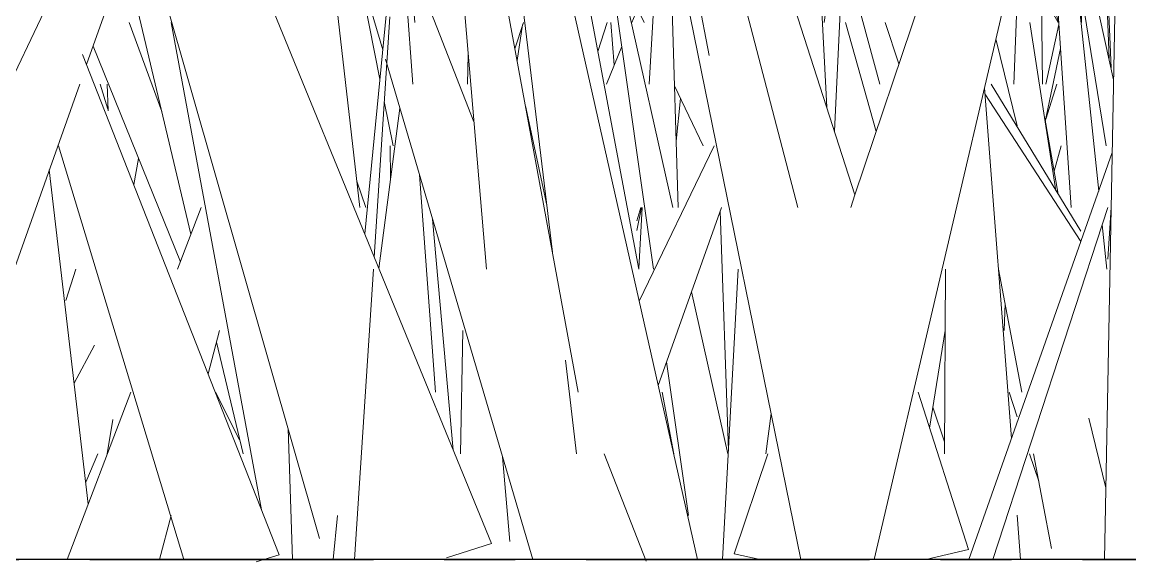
# Model space of a CAD drawing. Header units: millimetres. Extents: x -10020 to 20888, y -4665 to 12339.
# Drawn here: x 2857.55 to 2907.16, y 3047.89 to 3072.05 of the extents above; entities that cross this region are included whole.
import ezdxf

# ---------------------------------------------------------------- set-up
doc = ezdxf.new("R2010")
doc.units = ezdxf.units.MM
doc.linetypes.add('Grid Line 1_2_', pattern=[22.225, 12.7, -3.175, 3.175, -3.175])
doc.layers.add('G-IMPT', color=8, linetype='Continuous', lineweight=9)

# ---------------------------------------------------------------- blocks, each defined once
blk = doc.blocks.new('Grass Array - 25_dwg-V38-West')
at = {"layer": 'G-IMPT'}
for p, q in [((2894.84, 3064.311), (2879.107, 3113.33)), ((2892.425, 3048), (2879.107, 3113.33)), ((2895.704, 3048), (2910.215, 3110.025)), ((2888.319, 3070.558), (2882.297, 3102.077)), ((2892.425, 3048), (2881.504, 3101.573)), ((2894.84, 3064.311), (2906.545, 3099.117)), ((2868.857, 3097.296), (2872.672, 3063.757)), ((2847.798, 3049.962), (2869.394, 3095.368)), ((2884.817, 3092.411), (2892.285, 3063.757)), ((2906.025, 3048), (2906.864, 3092.482)), ((2878.349, 3060.998), (2875.689, 3092.117)), ((2892.337, 3092.13), (2893.592, 3068.243)), ((2877.94, 3091.628), (2887.795, 3048)), ((2875.144, 3072.034), (2873.432, 3091.184)), ((2866.351, 3086.797), (2860.44, 3070.145)), ((2881.296, 3061.758), (2878.434, 3085.585)), ((2877.142, 3084.248), (2882.456, 3055.48)), ((2874.009, 3083.358), (2875.046, 3069.275)), ((2903.841, 3082.782), (2905.761, 3064.486)), ((2865.194, 3081.392), (2878.564, 3048.709)), ((2873.697, 3070.805), (2870.872, 3080.389)), ((2904.535, 3063.757), (2903.415, 3080.311)), ((2903.248, 3069.275), (2903.106, 3079.639)), ((2904.99, 3072.034), (2904.84, 3079.535)), ((2885.635, 3069.275), (2886.167, 3078.698)), ((2872.895, 3062.566), (2874.359, 3077.603)), ((2883.616, 3077.486), (2886.685, 3063.757)), ((2870.872, 3048.939), (2863.068, 3076.189)), ((2886.556, 3076.159), (2886.923, 3063.757)), ((2906.43, 3069.472), (2904.954, 3076.158)), ((2862.2, 3074.793), (2865.106, 3062.558)), ((2872.514, 3074.793), (2873.57, 3069.494)), ((2874.955, 3074.793), (2877.786, 3067.579)), ((2885.172, 3060.998), (2882.622, 3074.479)), ((2893.925, 3067.161), (2894.293, 3074.793)), ((2894.467, 3074.793), (2895.966, 3069.275)), ((2902.172, 3074.793), (2901.955, 3069.275)), ((2903.202, 3074.793), (2903.955, 3072.034)), ((2885.41, 3072.034), (2884.328, 3074.3)), ((2893.765, 3074.286), (2893.461, 3072.034)), ((2906.222, 3070.417), (2906.094, 3073.972)), ((2885.821, 3060.998), (2884.034, 3073.569)), ((2904.954, 3073.504), (2906.094, 3066.516)), ((2906.165, 3073.803), (2906.313, 3070.003)), ((2903.192, 3073.385), (2903.941, 3072.034)), ((2885.071, 3072.576), (2884.849, 3072.034)), ((2862.345, 3072.034), (2863.801, 3068.052)), ((2864.228, 3072.034), (2868.27, 3050.216)), ((2874.015, 3072.291), (2873.318, 3061.534)), ((2879.996, 3072.034), (2879.616, 3070.852)), ((2879.712, 3070.334), (2879.961, 3071.925)), ((2883.33, 3070.739), (2883.754, 3072.034)), ((2884.064, 3070.119), (2883.911, 3072.034)), ((2894.428, 3072.034), (2895.795, 3067.152)), ((2896.814, 3070.181), (2896.192, 3072.034)), ((2903.846, 3064.503), (2902.674, 3072.034)), ((2903.98, 3071.942), (2903.391, 3069.275)), ((2864.636, 3061.321), (2860.734, 3070.974)), ((2864.636, 3061.321), (2860.734, 3070.974)), ((2884.406, 3070.952), (2883.719, 3069.275)), ((2902.113, 3067.401), (2901.156, 3071.304)), ((2860.258, 3070.607), (2869.061, 3048.204)), ((2877.527, 3070.606), (2877.501, 3069.275)), ((2903.364, 3067.598), (2904.054, 3070.874)), ((2880.42, 3048), (2873.817, 3070.398)), ((2860.131, 3069.275), (2852.578, 3048)), ((2861.395, 3068.154), (2861.045, 3069.275)), ((2861.398, 3068.082), (2861.354, 3069.275)), ((2888.043, 3066.516), (2886.761, 3069.202)), ((2900.643, 3069.114), (2901.85, 3053.408)), ((2904.954, 3062.686), (2900.939, 3069.275)), ((2903.387, 3067.705), (2903.881, 3069.275)), ((2873.769, 3068.494), (2874.163, 3066.516)), ((2887.036, 3068.626), (2886.835, 3066.714)), ((2900.665, 3068.834), (2904.954, 3062.234)), ((2873.527, 3061.021), (2874.468, 3068.192)), ((2880.087, 3068.304), (2881.044, 3063.861)), ((2903.35, 3067.75), (2903.94, 3064.35)), ((2864.798, 3048), (2859.179, 3066.516)), ((2874.051, 3065.013), (2874.027, 3066.516)), ((2885.183, 3059.565), (2888.537, 3066.516)), ((2904.085, 3066.516), (2903.763, 3065.371)), ((2899.941, 3048), (2906.369, 3066.206)), ((2862.55, 3064.775), (2862.767, 3065.945)), ((2858.767, 3065.434), (2860.511, 3050.474)), ((2875.345, 3065.215), (2876.062, 3055.48)), ((2872.945, 3063.757), (2872.539, 3064.93)), ((2894.84, 3064.311), (2894.654, 3063.757)), ((2865.562, 3063.757), (2864.513, 3060.998)), ((2885.071, 3063.152), (2885.263, 3063.757)), ((2885.287, 3063.757), (2885.071, 3062.726)), ((2885.168, 3061.015), (2885.323, 3063.757)), ((2888.874, 3063.757), (2886.038, 3055.782)), ((2888.812, 3063.584), (2889.179, 3052.877)), ((2906.175, 3063.757), (2901.017, 3048)), ((2906.17, 3061.432), (2906.315, 3063.757)), ((2876.856, 3052.885), (2875.932, 3063.226)), ((2905.92, 3062.976), (2906.127, 3060.998)), ((2859.513, 3059.591), (2859.958, 3060.994)), ((2873.283, 3060.998), (2872.441, 3048)), ((2888.914, 3048), (2889.619, 3060.998)), ((2898.858, 3052.721), (2898.899, 3060.998)), ((2901.277, 3060.998), (2902.324, 3055.48)), ((2887.529, 3059.977), (2889.151, 3052.721)), ((2901.569, 3059.458), (2901.521, 3058.239)), ((2865.88, 3056.299), (2866.39, 3058.239)), ((2877.283, 3058.239), (2877.175, 3052.721)), ((2898.884, 3058.239), (2898.189, 3053.879)), ((2860.797, 3057.585), (2859.881, 3055.882)), ((2866.255, 3057.724), (2867.443, 3052.721)), ((2882.382, 3052.721), (2881.878, 3056.916)), ((2887.39, 3049.962), (2886.413, 3056.837)), ((2862.415, 3055.48), (2859.571, 3048)), ((2867.292, 3053.356), (2866.211, 3055.48)), ((2886.737, 3052.721), (2886.215, 3055.48)), ((2897.675, 3055.48), (2899.933, 3048.446)), ((2902.113, 3054.378), (2901.744, 3055.48)), ((2898.337, 3054.806), (2898.861, 3053.263)), ((2861.355, 3052.721), (2861.614, 3054.265)), ((2891.095, 3054.526), (2890.851, 3052.721)), ((2906.086, 3051.209), (2905.323, 3054.319)), ((2869.661, 3048), (2869.464, 3053.855)), ((2860.397, 3051.458), (2860.936, 3052.721)), ((2879.391, 3048.804), (2879.067, 3052.589)), ((2883.618, 3052.721), (2885.5, 3047.926)), ((2890.94, 3052.721), (2889.436, 3048.251)), ((2903.078, 3051.5), (2902.669, 3052.721)), ((2902.847, 3052.721), (2903.65, 3048.484)), ((2863.703, 3048), (2864.218, 3049.962)), ((2871.478, 3048), (2871.669, 3049.962)), ((2902.113, 3049.979), (2902.265, 3048)), ((2876.55, 3048.07), (2878.564, 3048.709)), ((2868.032, 3047.89), (2869.061, 3048.204)), ((2890.597, 3048), (2889.436, 3048.251)), ((2898.02, 3048), (2899.933, 3048.446))]:
    blk.add_line(p, q, dxfattribs=at)
blk = doc.blocks.new('Grass Array - Grass Array-V40-West')
blk.add_blockref('Grass Array - 25_dwg-V38-West', (0, 0))

msp = doc.modelspace()

# ---------------------------------------------------------------- linework, layer by layer
msp.add_line((4710.823, 3048), (-7496.271, 3048))
at = {"linetype": 'Grid Line 1_2_'}
msp.add_line((-7496.271, 3048), (19186.713, 3048), dxfattribs=at)

# ---------------------------------------------------------------- block references
msp.add_blockref('Grass Array - Grass Array-V40-West', (0, 0))

doc.saveas('drawing.dxf')
